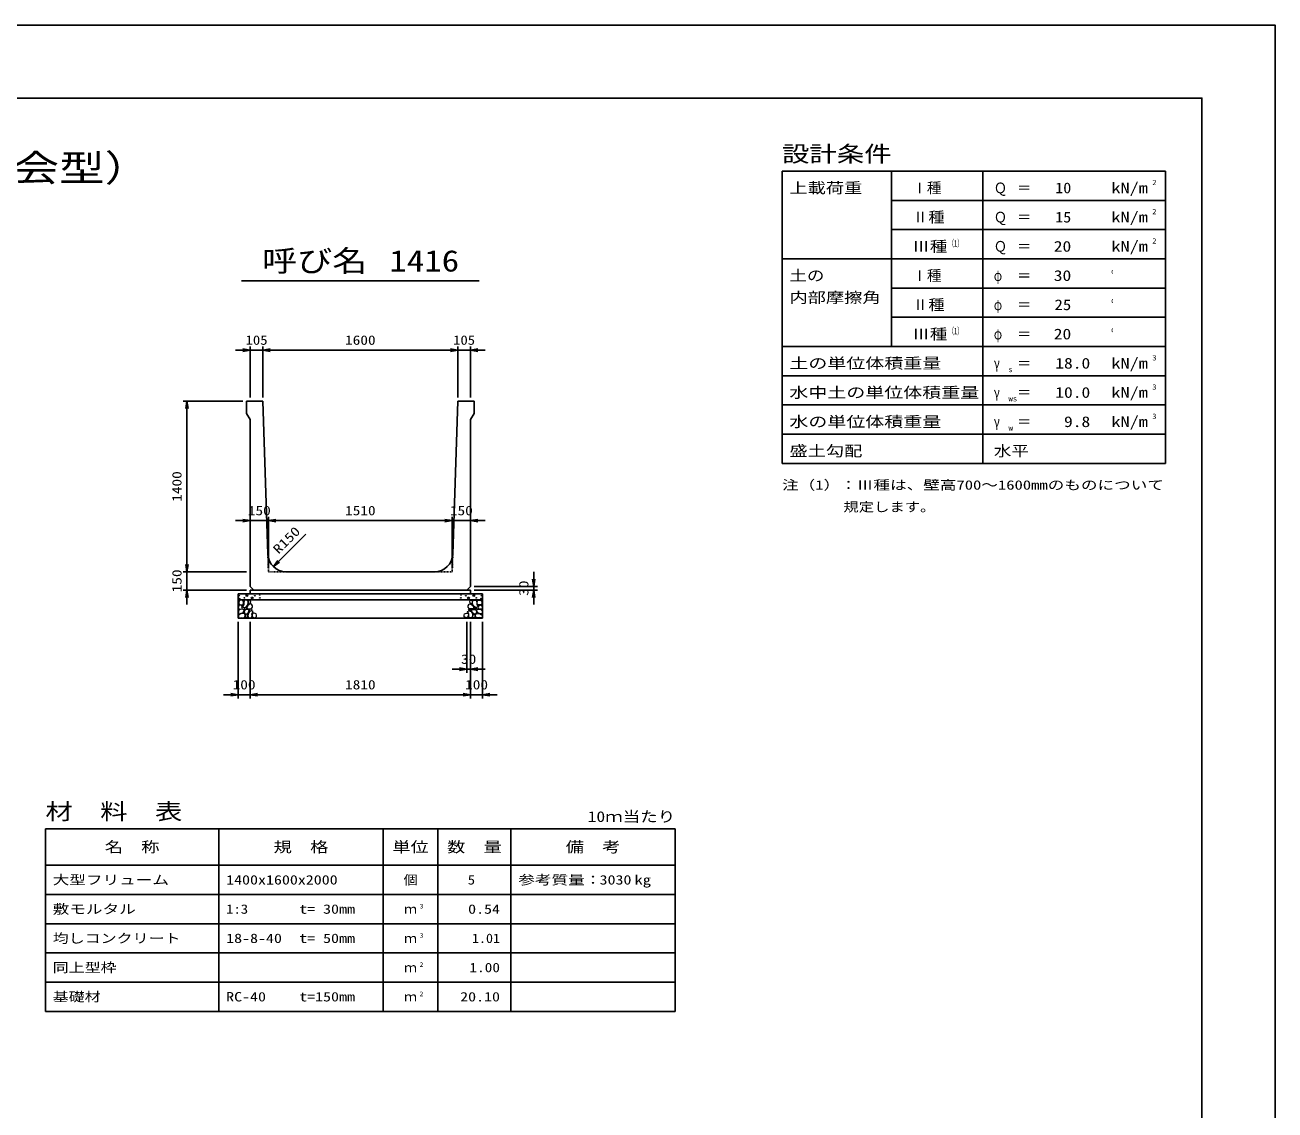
# Model space of a CAD drawing. Units: millimetres at full size. Extents: x 0 to 25230, y 0 to 17820.
# Drawn here: x 14960 to 25230, y 8910 to 17820 of the extents above; entities that cross this region are included whole.
import ezdxf
from ezdxf.enums import TextEntityAlignment as Align

# ---------------------------------------------------------------- set-up
doc = ezdxf.new("R2010")
doc.units = ezdxf.units.MM
doc.linetypes.add('DASHED_SPACED', pattern=[12, 6, -6])
for name, color, linetype, lineweight in [('D-DCR-HCHn', 4, 'Continuous', 9), ('D-MTR-FRAM', 7, 'Continuous', 25), ('D-MTR-LINE', 7, 'Continuous', 25), ('D-STR-DIM', 7, 'Continuous', 25), ('D-STR-STRn', 1, 'Continuous', 25), ('D-TTL', 2, 'Continuous', 25), ('D-TTL-FRAM', 2, 'Continuous', 25), ('D-TTL-LINE', 7, 'Continuous', 25), ('D-TTL-TXT', 7, 'Continuous', 25)]:
    doc.layers.add(name, color=color, linetype=linetype, lineweight=lineweight)
for name, color, linetype in [('D-DOC', 7, 'Continuous'), ('D-MTR', 7, 'Continuous'), ('D-MTR-TXT', 7, 'Continuous')]:
    doc.layers.add(name, color=color, linetype=linetype)
doc.styles.add('ＭＳ ゴシック', font='')
doc.styles.get('ＭＳ ゴシック').set_extended_font_data('MS Gothic')

# ---------------------------------------------------------------- blocks, each defined once
blk = doc.blocks.new('open_arrow')
at = {"color": 0, "linetype": 'Continuous', "lineweight": -2}
blk.add_lwpolyline([(7.5, 1.25), (0, 0), (7.5, -1.25)], dxfattribs=at)

msp = doc.modelspace()

# ---------------------------------------------------------------- linework, layer by layer
at = {"layer": 'D-DCR-HCHn'}
for points in [[(16715.46, 13050.356), (16710.26, 13034.753), (16717.194, 13024.352), (16734.53, 13022.618), (16746.366, 13027.699), (16741.464, 13039.954), (16744.932, 13046.889), (16737.997, 13053.823), (16727.596, 13057.29)], [(16748.399, 13093.696), (16732.796, 13097.163), (16718.928, 13090.228), (16717.194, 13074.626), (16720.661, 13062.491), (16737.997, 13057.29), (16750.132, 13057.29), (16755.333, 13065.958), (16755.333, 13085.028)], [(16762.267, 13095.429), (16757.067, 13079.827), (16758.8, 13062.491), (16746.665, 13043.421), (16762.267, 13034.753), (16779.603, 13043.421), (16790.005, 13057.29), (16793.472, 13079.827), (16790.005, 13091.962), (16779.603, 13097.163)], [(16791.739, 13053.823), (16783.071, 13033.02), (16790.005, 13024.352), (16810.808, 13024.352), (16819.476, 13027.819), (16828.144, 13039.954), (16828.144, 13050.356), (16819.476, 13064.224), (16809.074, 13065.958)], [(16795.206, 13091.962), (16795.206, 13071.159), (16803.874, 13065.958), (16812.542, 13071.159), (16814.275, 13083.294), (16812.542, 13093.696), (16800.407, 13097.163)], [(18638.261, 13053.823), (18646.929, 13033.02), (18639.995, 13024.352), (18619.192, 13024.352), (18610.524, 13027.819), (18601.856, 13039.954), (18601.856, 13050.356), (18610.524, 13064.224), (18620.926, 13065.958)], [(18634.794, 13091.962), (18634.794, 13071.159), (18626.126, 13065.958), (18617.458, 13071.159), (18615.725, 13083.294), (18617.458, 13093.696), (18629.593, 13097.163)], [(18667.733, 13095.429), (18672.933, 13079.827), (18671.2, 13062.491), (18683.335, 13043.421), (18667.733, 13034.753), (18650.397, 13043.421), (18639.995, 13057.29), (18636.528, 13079.827), (18639.995, 13091.962), (18650.397, 13097.163)], [(18681.601, 13093.696), (18697.204, 13097.163), (18711.072, 13090.228), (18712.806, 13074.626), (18709.339, 13062.491), (18692.003, 13057.29), (18679.868, 13057.29), (18674.667, 13065.958), (18674.667, 13085.028)], [(18714.54, 13050.356), (18719.74, 13034.753), (18712.806, 13024.352), (18695.47, 13022.618), (18683.634, 13027.699), (18688.536, 13039.954), (18685.068, 13046.889), (18692.003, 13053.823), (18702.404, 13057.29)], [(16748.366, 12992.757), (16761.208, 13012.019), (16759.603, 13016.834), (16741.946, 13021.65), (16725.894, 13020.045), (16714.658, 13010.414), (16713.052, 12999.177), (16714.658, 12987.941), (16727.499, 12984.731)], [(16754.787, 12952.627), (16766.023, 12957.443), (16769.234, 12973.494), (16762.813, 12984.731), (16751.577, 12987.941), (16737.13, 12986.336), (16721.078, 12979.915), (16713.052, 12970.284), (16713.052, 12959.048), (16717.868, 12952.627), (16737.13, 12954.232)], [(16765.735, 13034.753), (16757.067, 13027.819), (16760.534, 13022.618), (16772.669, 13022.618), (16777.87, 13024.352), (16781.337, 13031.286), (16776.136, 13036.487)], [(16793.311, 12992.757), (16801.337, 13012.019), (16794.916, 13020.045), (16775.654, 13020.045), (16767.628, 13016.834), (16759.603, 13005.598), (16759.603, 12995.967), (16767.628, 12983.125), (16777.259, 12981.52)], [(16790.101, 12957.443), (16790.101, 12976.705), (16782.075, 12981.52), (16774.049, 12976.705), (16772.444, 12965.469), (16774.049, 12955.837), (16785.285, 12952.627)], [(16820.599, 12954.232), (16825.415, 12968.679), (16823.81, 12984.731), (16835.046, 13002.388), (16820.599, 13010.414), (16804.548, 13002.388), (16794.916, 12989.546), (16791.706, 12968.679), (16794.916, 12957.443), (16804.548, 12952.627)], [(16817.389, 13010.414), (16825.415, 13016.834), (16822.204, 13021.65), (16810.968, 13021.65), (16806.153, 13020.045), (16802.942, 13013.624), (16807.758, 13008.808)], [(16833.441, 12955.837), (16847.887, 12952.627), (16860.729, 12959.048), (16862.334, 12973.494), (16859.124, 12984.731), (16843.072, 12989.546), (16831.836, 12989.546), (16827.02, 12981.52), (16827.02, 12963.863)], [(18596.559, 12955.837), (18582.113, 12952.627), (18569.271, 12959.048), (18567.666, 12973.494), (18570.876, 12984.731), (18586.928, 12989.546), (18598.164, 12989.546), (18602.98, 12981.52), (18602.98, 12963.863)], [(18609.401, 12954.232), (18604.585, 12968.679), (18606.19, 12984.731), (18594.954, 13002.388), (18609.401, 13010.414), (18625.452, 13002.388), (18635.084, 12989.546), (18638.294, 12968.679), (18635.084, 12957.443), (18625.452, 12952.627)], [(18612.611, 13010.414), (18604.585, 13016.834), (18607.796, 13021.65), (18619.032, 13021.65), (18623.847, 13020.045), (18627.058, 13013.624), (18622.242, 13008.808)], [(18636.689, 12992.757), (18628.663, 13012.019), (18635.084, 13020.045), (18654.346, 13020.045), (18662.372, 13016.834), (18670.397, 13005.598), (18670.397, 12995.967), (18662.372, 12983.125), (18652.741, 12981.52)], [(18639.899, 12957.443), (18639.899, 12976.705), (18647.925, 12981.52), (18655.951, 12976.705), (18657.556, 12965.469), (18655.951, 12955.837), (18644.715, 12952.627)], [(18664.265, 13034.753), (18672.933, 13027.819), (18669.466, 13022.618), (18657.331, 13022.618), (18652.13, 13024.352), (18648.663, 13031.286), (18653.864, 13036.487)], [(18675.213, 12952.627), (18663.977, 12957.443), (18660.766, 12973.494), (18667.187, 12984.731), (18678.423, 12987.941), (18692.87, 12986.336), (18708.922, 12979.915), (18716.948, 12970.284), (18716.948, 12959.048), (18712.132, 12952.627), (18692.87, 12954.232)], [(18681.634, 12992.757), (18668.792, 13012.019), (18670.397, 13016.834), (18688.054, 13021.65), (18704.106, 13020.045), (18715.342, 13010.414), (18716.948, 12999.177), (18715.342, 12987.941), (18702.501, 12984.731)]]:
    msp.add_lwpolyline(points, close=True, dxfattribs=at)
for centre, radius in [((16720.727, 13133.955), 3), ((16721.869, 13108.91), 3), ((16762.292, 13115.752), 3), ((16783.336, 13133.955), 7.5), ((16826.664, 13114.961), 7.5), ((16847.708, 13133.164), 3), ((16888.131, 13140.006), 3), ((16889.273, 13114.961), 3), ((18540.727, 13114.961), 3), ((18541.869, 13140.006), 3), ((18582.292, 13133.164), 3), ((18603.336, 13114.961), 7.5), ((18646.664, 13133.955), 7.5), ((18667.708, 13115.752), 3), ((18708.131, 13108.91), 3), ((18709.273, 13133.955), 3)]:
    msp.add_circle(centre, radius, dxfattribs=at)
at = {"layer": 'D-MTR-FRAM'}
for p, q in [((15127.5, 11220), (20302.5, 11220)), ((15127.5, 11220), (15127.5, 9720)), ((20302.5, 11220), (20302.5, 9720)), ((15127.5, 9720), (20302.5, 9720))]:
    msp.add_line(p, q, dxfattribs=at)
at = {"layer": 'D-MTR-LINE'}
for p, q in [((16552.5, 11220), (16552.5, 9720)), ((17902.5, 11220), (17902.5, 9720)), ((18352.5, 11220), (18352.5, 9720)), ((18952.5, 11220), (18952.5, 9720)), ((15127.5, 10920), (20302.5, 10920)), ((15127.5, 10680), (20302.5, 10680)), ((15127.5, 10440), (20302.5, 10440)), ((15127.5, 10200), (20302.5, 10200)), ((15127.5, 9960), (20302.5, 9960))]:
    msp.add_line(p, q, dxfattribs=at)
at = {"layer": 'D-STR-DIM'}
for p, q in [((16690, 15150), (17035, 15150)), ((16810, 14760), (16810, 15180)), ((16915, 14760), (16915, 15180)), ((16915, 14760), (16915, 15180)), ((16915, 15150), (18515, 15150)), ((18395, 15150), (18740, 15150)), ((18515, 14760), (18515, 15180)), ((18515, 14760), (18515, 15180)), ((18620, 14760), (18620, 15180)), ((16750, 14730), (16260, 14730)), ((16290, 14730), (16290, 13330)), ((16960, 13360), (16960, 13780)), ((16960, 13360), (16960, 13780)), ((18470, 13360), (18470, 13780)), ((18470, 13360), (18470, 13780)), ((16690, 13750), (17080, 13750)), ((16960, 13750), (18470, 13750)), ((18350, 13750), (18740, 13750)), ((17000.908, 13372.244), (17266.073, 13637.409)), ((16290, 13450), (16290, 13060)), ((16780, 13330), (16260, 13330)), ((16780, 13330), (16260, 13330)), ((19140, 13330), (19140, 13060)), ((16780, 13180), (16260, 13180)), ((18650, 13210), (19170, 13210)), ((18650, 13180), (19170, 13180)), ((16710, 12920), (16710, 12290)), ((16810, 12920), (16810, 12290)), ((16810, 12920), (16810, 12290)), ((18590, 12920), (18590, 12500)), ((18620, 12920), (18620, 12290)), ((18620, 12920), (18620, 12290)), ((18620, 12920), (18620, 12500)), ((18720, 12920), (18720, 12290)), ((18470, 12530), (18740, 12530)), ((16930, 12320), (16590, 12320)), ((16810, 12320), (18620, 12320)), ((18840, 12320), (18500, 12320))]:
    msp.add_line(p, q, dxfattribs=at)
at = {"layer": 'D-STR-STRn'}
for p, q in [((16780, 14730), (16915, 14730)), ((16780, 14630), (16780, 14730)), ((16915, 14730), (16955.333, 13475.181)), ((18515, 14730), (18474.667, 13475.181)), ((18650, 14730), (18515, 14730)), ((18650, 14630), (18650, 14730)), ((16780, 14630), (16810, 14580)), ((18650, 14630), (18620, 14580)), ((16810, 13210), (16810, 14580)), ((18620, 13210), (18620, 14580)), ((17105.256, 13330), (18324.744, 13330)), ((16710, 12950), (16710, 13150)), ((16710, 13150), (18720, 13150)), ((16810, 13210), (16840, 13180)), ((16810, 13180), (18620, 13180)), ((16810, 13180), (16810, 13150)), ((18620, 13210), (18590, 13180)), ((18620, 13180), (18620, 13150)), ((18720, 12950), (18720, 13150)), ((16710, 13100), (18720, 13100)), ((16710, 12950), (18720, 12950))]:
    msp.add_line(p, q, dxfattribs=at)
at = {"layer": 'D-STR-STRn', "color": 2, "linetype": 'DASHED_SPACED'}
for p, q in [((16955.333, 13475.181), (16960, 13330)), ((18474.667, 13475.181), (18470, 13330)), ((16960, 13330), (17105.256, 13330)), ((18470, 13330), (18324.744, 13330))]:
    msp.add_line(p, q, dxfattribs=at)
at = {"layer": 'D-STR-STRn'}
for centre, start, end in [((17105.256, 13480), 181.84102, 270), ((18324.744, 13480), 270, 358.15898)]:
    msp.add_arc(centre, 150, start, end, dxfattribs=at)
at = {"layer": 'D-TTL'}
for points in [[(0, 0), (25230, 0), (25230, 17820), (0, 17820)], [(600, 600), (24630, 600), (24630, 17220), (600, 17220)]]:
    msp.add_lwpolyline(points, close=True, dxfattribs=at)
at = {"layer": 'D-TTL-FRAM'}
for p, q in [((24330, 16620), (21180, 16620)), ((21180, 16620), (21180, 14220)), ((24330, 16620), (24330, 14220)), ((24330, 14220), (21180, 14220))]:
    msp.add_line(p, q, dxfattribs=at)
at = {"layer": 'D-TTL-LINE'}
for p, q in [((22080, 16620), (22080, 15180)), ((22830, 16620), (22830, 14220)), ((24330, 16380), (22080, 16380)), ((24330, 16140), (22080, 16140)), ((24330, 15900), (21180, 15900)), ((24330, 15660), (22080, 15660)), ((24330, 15420), (22080, 15420)), ((24330, 15180), (21180, 15180)), ((24330, 14940), (21180, 14940)), ((24330, 14700), (21180, 14700)), ((24330, 14460), (21180, 14460))]:
    msp.add_line(p, q, dxfattribs=at)
at = {"layer": 'D-TTL-TXT'}
msp.add_line((16740, 15720), (18690, 15720), dxfattribs=at)

# ---------------------------------------------------------------- block references
at = {"layer": 'D-STR-DIM', "xscale": 8, "yscale": 8}
for p, rotation in [((16810, 15150), 180), ((18515, 15150), 180), ((18515, 15150), 180), ((16290, 14730), 270), ((16810, 13750), 180), ((18470, 13750), 180), ((18470, 13750), 180), ((16290, 13330), 90), ((16290, 13330), 90), ((17000.908, 13372.244), 45), ((19140, 13210), 90), ((16290, 13180), 270), ((19140, 13180), 270), ((18590, 12530), 180), ((16710, 12320), 180), ((18620, 12320), 180), ((18620, 12320), 180)]:
    msp.add_blockref('open_arrow', p, dxfattribs=dict(at, rotation=rotation))
for p in [(16915, 15150), (16915, 15150), (18620, 15150), (16960, 13750), (16960, 13750), (18620, 13750), (18620, 12530), (16810, 12320), (16810, 12320), (18720, 12320)]:
    msp.add_blockref('open_arrow', p, dxfattribs=at)

# ---------------------------------------------------------------- texts
at = {"layer": 'D-DOC', "style": 'ＭＳ ゴシック'}
for s, width, p in [('注（1）：Ⅲ種は、壁高700～1600mmのものについて', 1.3, (21180, 13981)), ('\u3000\u3000\u3000\u3000規定します。', 1.2, (21180, 13801))]:
    msp.add_text(s, height=76.98, dxfattribs=dict(at, width=width)).set_placement(p, align=Align.BOTTOM_LEFT)
at = {"layer": 'D-MTR', "style": 'ＭＳ ゴシック', "width": 1.25}
msp.add_text('材\u3000料\u3000表', height=132, dxfattribs=at).set_placement((15127.5, 11256), align=Align.BOTTOM_LEFT)
at = {"layer": 'D-MTR', "style": 'ＭＳ ゴシック', "width": 1.2}
msp.add_text('10ｍ当たり', height=87.98, dxfattribs=at).set_placement((20302.5, 11249), align=Align.BOTTOM_RIGHT)
at = {"layer": 'D-MTR-TXT', "style": 'ＭＳ ゴシック'}
for s, height, width, p in [('名\u3000称', 87.98, 1.25, (15840, 11070)), ('規\u3000格', 87.98, 1.25, (17227.5, 11070)), ('単位', 87.98, 1.25, (18127.5, 11070)), ('数\u3000量', 87.98, 1.25, (18652.5, 11070)), ('備\u3000考', 87.98, 1.25, (19627.5, 11070)), ('個', 76.98, 1.1, (18127.5, 10800))]:
    msp.add_text(s, height=height, dxfattribs=dict(at, width=width)).set_placement(p, align=Align.MIDDLE_CENTER)
for s, width, p in [('大型フリューム', 1.3, (15187.5, 10800)), ('1400x1600x2000', 1.25, (16612.5, 10800)), ('参考質量：    kg', 1.3, (19012.5, 10800)), ('敷モルタル', 1.3, (15187.5, 10560)), ('1:3', 1.15, (16612.5, 10560)), ('t= 30mm', 1.25, (17212.5, 10560)), ('均しコンクリート', 1.25, (15187.5, 10320)), ('18-8-40', 1.25, (16612.5, 10320)), ('t= 50mm', 1.25, (17212.5, 10320)), ('同上型枠', 1.25, (15187.5, 10080)), ('基礎材', 1.25, (15187.5, 9840)), ('RC-40', 1.25, (16612.5, 9840)), ('t=150mm', 1.25, (17212.5, 9840))]:
    msp.add_text(s, height=76.98, dxfattribs=dict(at, width=width)).set_placement(p, align=Align.MIDDLE_LEFT)
for s, width, p in [('5', 1.15, (18657.83, 10800)), ('3030', 1.25, (19942.5, 10800)), ('0.54', 1.25, (18862.5, 10560)), ('1.01', 1.1, (18862.5, 10320)), ('1.00', 1.2, (18862.5, 10080)), ('20.10', 1.25, (18862.5, 9840))]:
    msp.add_text(s, height=76.98, dxfattribs=dict(at, width=width)).set_placement(p, align=Align.MIDDLE_RIGHT)
for p in [(18127.5, 10560), (18127.5, 10320), (18127.5, 10080), (18127.5, 9840)]:
    msp.add_text('ｍ', height=76.98, dxfattribs=at).set_placement(p, align=Align.MIDDLE_CENTER)
at = {"layer": 'D-MTR-TXT', "style": 'ＭＳ ゴシック', "width": 1.15}
for s, p in [('3', (18202.5, 10553)), ('3', (18202.5, 10313)), ('2', (18202.5, 10073)), ('2', (18202.5, 9833))]:
    msp.add_text(s, height=38.49, dxfattribs=at).set_placement(p, align=Align.BOTTOM_LEFT)
at = {"layer": 'D-STR-DIM', "style": 'ＭＳ ゴシック'}
for s, width, p in [('105', 1.15, (16862.5, 15232.5)), ('1600', 1.2, (17715, 15232.5)), ('105', 1.15, (18567.5, 15232.5)), ('150', 1.2, (16885, 13832.5)), ('1510', 1.2, (17715, 13832.5)), ('150', 1.2, (18545, 13832.5)), ('30', 1.2, (18605, 12612.5)), ('100', 1.2, (16760, 12402.5)), ('1810', 1.2, (17715, 12402.5)), ('100', 1.2, (18670, 12402.5))]:
    msp.add_text(s, height=76.98, dxfattribs=dict(at, width=width)).set_placement(p, align=Align.MIDDLE_CENTER)
at = {"layer": 'D-STR-DIM', "style": 'ＭＳ ゴシック', "width": 1.2}
for s, p in [('1400', (16207.5, 14030)), ('150', (16207.5, 13255)), ('30', (19057.5, 13195))]:
    msp.add_text(s, height=76.98, rotation=90, dxfattribs=at).set_placement(p, align=Align.MIDDLE_CENTER)
at = {"layer": 'D-STR-DIM', "style": 'ＭＳ ゴシック', "width": 1.25}
msp.add_text('R150', height=76.98, rotation=45, dxfattribs=at).set_placement((17059.318, 13453.281), align=Align.BOTTOM_LEFT)
at = {"layer": 'D-TTL-TXT', "style": 'ＭＳ ゴシック'}
for s, height, width, p in [('設計条件', 132, 1.25, (21180, 16656)), ('上載荷重', 87.98, 1.25, (21240, 16412)), ('2', 43.99, 1.15, (24222, 16492)), ('Ｑ', 87.98, 0.9, (22920, 16412)), ('＝', 87.98, 0.95, (23112, 16412)), ('kN/m', 87.98, 1.25, (23886, 16412)), ('Ⅱ種', 87.98, 1.1, (22250, 16172)), ('Ｑ', 87.98, 0.9, (22920, 16172)), ('＝', 87.98, 0.95, (23112, 16172)), ('kN/m', 87.98, 1.25, (23886, 16172)), ('2', 43.99, 1.15, (24222, 16252)), ('Ⅲ種', 87.98, 1.2, (22250, 15932)), ('（1）', 54.99, 0.6, (22546.769, 15982.923)), ('Ｑ', 87.98, 0.9, (22920, 15932)), ('＝', 87.98, 0.95, (23112, 15932)), ('kN/m', 87.98, 1.25, (23886, 15932)), ('2', 43.99, 1.15, (24222, 16012)), ('土の', 87.98, 1.2, (21240, 15692)), ('φ', 87.98, 0.75, (22920, 15692)), ('＝', 87.98, 0.95, (23112, 15692)), ('°', 87.98, 0.3, (23886, 15692)), ('内部摩擦角', 87.98, 1.25, (21240, 15512)), ('Ⅱ種', 87.98, 1.1, (22250, 15452)), ('φ', 87.98, 0.75, (22920, 15452)), ('＝', 87.98, 0.95, (23112, 15452)), ('°', 87.98, 0.3, (23886, 15452)), ('Ⅲ種', 87.98, 1.2, (22250, 15212)), ('（1）', 54.99, 0.6, (22546.769, 15262.923)), ('φ', 87.98, 0.75, (22920, 15212)), ('°', 87.98, 0.3, (23886, 15212)), ('＝', 87.98, 0.95, (23112, 15212)), ('土の単位体積重量', 87.98, 1.3, (21240, 14972)), ('3', 43.99, 1.15, (24222, 15052)), ('γ', 87.98, 0.75, (22920, 14972)), ('s', 43.99, 1.15, (23040, 14956)), ('＝', 87.98, 0.95, (23112, 14972)), ('kN/m', 87.98, 1.25, (23886, 14972)), ('水中土の単位体積重量', 87.98, 1.3, (21240, 14732)), ('γ', 87.98, 0.75, (22920, 14732)), ('＝', 87.98, 0.95, (23112, 14732)), ('kN/m', 87.98, 1.25, (23886, 14732)), ('3', 43.99, 1.15, (24222, 14812)), ('ws', 43.99, 1.2, (23040, 14716)), ('水の単位体積重量', 87.98, 1.3, (21240, 14492)), ('γ', 87.98, 0.75, (22920, 14492)), ('kN/m', 87.98, 1.25, (23886, 14492)), ('3', 43.99, 1.15, (24222, 14572)), ('w', 43.99, 1.25, (23040, 14476)), ('＝', 87.98, 0.95, (23112, 14492)), ('盛土勾配', 87.98, 1.25, (21240, 14252)), ('水平', 87.98, 1.2, (22920, 14252))]:
    msp.add_text(s, height=height, dxfattribs=dict(at, width=width)).set_placement(p, align=Align.BOTTOM_LEFT)
for s, height, width, p in [('大型フリューム（農業土木事業協会型）', 219.9, 1.25, (12615, 16470)), ('呼び名', 176, 1.2, (17340, 15742.5)), ('1416', 176, 1.2, (18240, 15742.5))]:
    msp.add_text(s, height=height, dxfattribs=dict(at, width=width)).set_placement(p, align=Align.BOTTOM_CENTER)
for p in [(22250, 16412), (22250, 15692)]:
    msp.add_text('Ⅰ種', height=87.98, dxfattribs=at).set_placement(p, align=Align.BOTTOM_LEFT)
for s, width, p in [('10', 1.1, (23556, 16412)), ('15', 1.1, (23556, 16172)), ('20', 1.2, (23556, 15932)), ('30', 1.2, (23556, 15692)), ('25', 1.15, (23556, 15452)), ('20', 1.2, (23556, 15212)), ('18.0', 1.2, (23712, 14972)), ('10.0', 1.2, (23712, 14732)), ('9.8', 1.2, (23712, 14492))]:
    msp.add_text(s, height=87.98, dxfattribs=dict(at, width=width)).set_placement(p, align=Align.BOTTOM_RIGHT)

doc.saveas('drawing.dxf')
